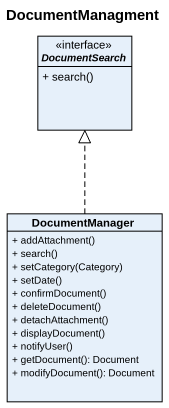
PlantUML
@startuml
title DocumentManagment
hide circle
hide empty members
skinparam classAttributeIconSize 0
interface DocumentSearch {
  + search()
}
class DocumentManager {
  + addAttachment()
  + search()
  + setCategory(Category)
  + setDate()
  + confirmDocument()
  + deleteDocument()
  + detachAttachment()
  + displayDocument()
  + notifyUser()
  + getDocument(): Document
  + modifyDocument(): Document
}
DocumentManager .up.|> DocumentSearch
@enduml
